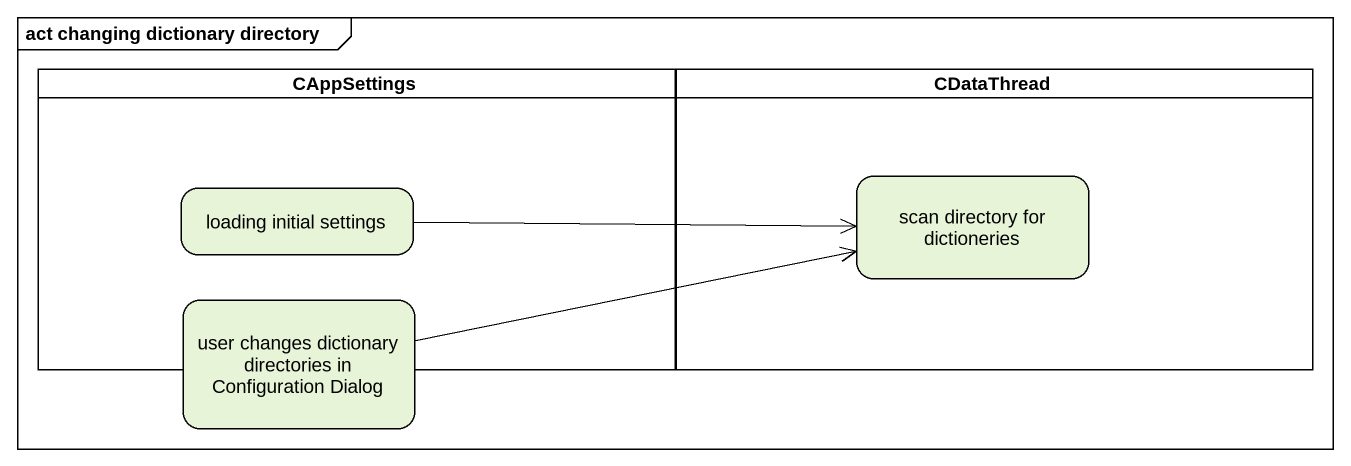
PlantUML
@startuml
mainframe act changing dictionary directory
hide empty description
state CAppSettings <<partition>> {
  state "loading initial settings" as loading_initial_settings
}
state CDataThread <<partition>> {
  state "scan directory for dictioneries" as scan_directory_for
}
state "user changes dictionary directories in Configuration Dialog" as user_changes_dictionary
loading_initial_settings -right-> scan_directory_for
user_changes_dictionary -right-> scan_directory_for
@enduml
